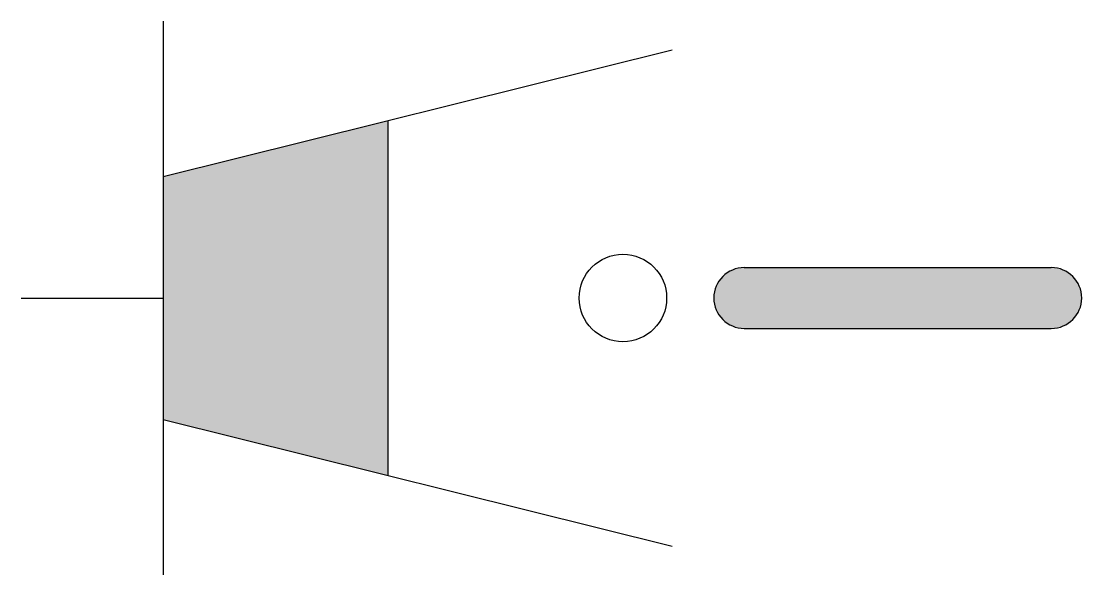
# Model space of a CAD drawing. Extents: x 0 to 11.2, y -2.9 to 2.9.
import ezdxf

# ---------------------------------------------------------------- set-up
doc = ezdxf.new("R2010")
doc.units = 0
doc.layers.get('0').update_dxf_attribs({"lineweight": 25})

msp = doc.modelspace()

# ---------------------------------------------------------------- hatches: boundary and pattern name
h = msp.add_hatch(color=256)
h.dxf.hatch_style = 1
h.paths.add_polyline_path([(10.88, -0.321, 1), (10.88, 0.321), (7.636, 0.321, 1), (7.636, -0.321)])

# ---------------------------------------------------------------- linework, layer by layer
for p, q in [((1.5, 2.924), (1.5, -2.924)), ((1.5, 1.283), (6.874, 2.623)), ((3.874, 1.875), (3.874, -1.875)), ((1.5, 1.283), (1.5, -1.283)), ((7.636, 0.321), (10.88, 0.321)), ((0, 0), (1.5, 0)), ((7.636, -0.321), (10.88, -0.321)), ((1.5, -1.283), (6.874, -2.623))]:
    msp.add_line(p, q)
msp.add_circle((6.355, 0), 0.462)
for centre, start, end in [((7.636, 0), 90, 270), ((10.88, 0), 270, 90)]:
    msp.add_arc(centre, 0.321, start, end)
msp.add_solid([(1.5, 1.283), (1.5, -1.283), (3.874, 1.875), (3.874, -1.875)])

doc.saveas('drawing.dxf')
